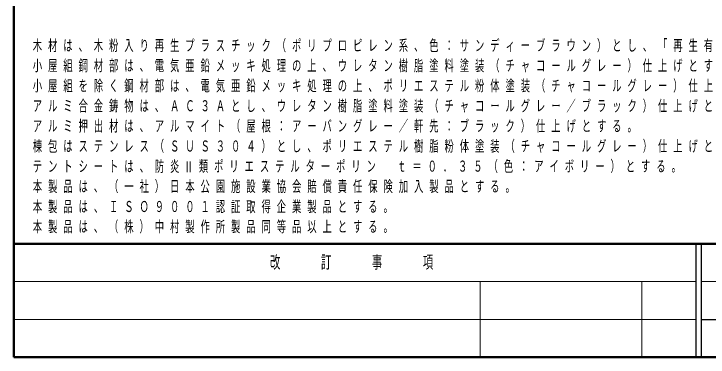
# Model space of a CAD drawing. Units: millimetres on the paper. Extents: x -365 to 0, y 0 to 257.
# Drawn here: x -365 to -236.2, y 0 to 63.7 of the extents above; entities that cross this region are included whole.
import ezdxf
from ezdxf.enums import TextEntityAlignment as Align

# ---------------------------------------------------------------- set-up
doc = ezdxf.new("R2010")
doc.units = ezdxf.units.MM
doc.layers.add('CLASS1', color=7, linetype='Continuous')
doc.layers.add('NAKAMURA図枠', color=7, linetype='Continuous', lineweight=13)
doc.styles.add('ＭＳ ゴシック', font='')
doc.styles.get('ＭＳ ゴシック').set_extended_font_data('MS Gothic')

msp = doc.modelspace()

# ---------------------------------------------------------------- linework, layer by layer
at = {"layer": 'NAKAMURA図枠', "lineweight": 50}
for p, q in [((-365, 257), (-365, 0)), ((-365, 21), (0, 21)), ((-365, 0), (0, 0))]:
    msp.add_line(p, q, dxfattribs=at)
at = {"layer": 'NAKAMURA図枠', "color": 211, "lineweight": 25}
for p, q in [((-238.5, 21), (-238.5, 0)), ((-237.5, 21), (-237.5, 0)), ((-237.5, 7), (0, 7))]:
    msp.add_line(p, q, dxfattribs=at)
at = {"layer": 'NAKAMURA図枠'}
for p, q in [((-365, 14), (-238.5, 14)), ((-278.5, 14), (-278.5, 0)), ((-248.5, 14), (-248.5, 0)), ((-237.5, 14), (-182.5, 14)), ((-365, 7), (-238.5, 7))]:
    msp.add_line(p, q, dxfattribs=at)

# ---------------------------------------------------------------- texts
at = {"layer": 'CLASS1', "style": 'ＭＳ ゴシック', "width": 0.65}
msp.add_text('Ⅱ', height=2.053, dxfattribs=at).set_placement((-333.491, 35.289), align=Align.MIDDLE_LEFT)
at = {"layer": 'CLASS1', "char_height": 2.053, "attachment_point": 4, "style": 'ＭＳ ゴシック'}
for s, insert in [('\\T1.64;\\W0.6;木材は、木粉入り再生プラスチック（ポリプロピレン系、色：サンディーブラウン）とし、「再生有機系建材認定基準」適合品とする。', (-361.491, 57.689)), ('\\T1.64;\\W0.6;小屋組鋼材部は、電気亜鉛メッキ処理の上、ウレタン樹脂塗料塗装（チャコールグレー）仕上げとする。', (-361.491, 53.955)), ('\\T1.64;\\W0.6;小屋組を除く鋼材部は、電気亜鉛メッキ処理の上、ポリエステル粉体塗装（チャコールグレー）仕上げとする。', (-361.491, 50.222)), ('\\T1.64;\\W0.6;アルミ合金鋳物は、ＡＣ３Ａとし、ウレタン樹脂塗料塗装（チャコールグレー／ブラック）仕上げとする。', (-361.491, 46.489)), ('\\T1.64;\\W0.6;アルミ押出材は、アルマイト（屋根：アーバングレー／軒先：ブラック）仕上げとする。', (-361.491, 42.755)), ('\\T1.64;\\W0.6;棟包はステンレス（ＳＵＳ３０４）とし、ポリエステル樹脂粉体塗装（チャコールグレー）仕上げとする。', (-361.491, 39.022)), ('\\T1.64;\\W0.6;テントシートは、防炎', (-361.491, 35.289)), ('\\T1.64;\\W0.6;類ポリエステルターポリン\u3000ｔ＝０．３５（色：アイボリー）とする。', (-330.691, 35.289)), ('\\T1.64;\\W0.6;本製品は、（一社）日本公園施設業協会賠償責任保険加入製品とする。', (-361.491, 31.555)), ('\\T1.64;\\W0.6;本製品は、ＩＳＯ９００１認証取得企業製品とする。', (-361.491, 27.822)), ('\\T1.64;\\W0.6;本製品は、（株）中村製作所製品同等品以上とする。', (-361.491, 24.089))]:
    msp.add_mtext(s, dxfattribs=dict(at, insert=insert))
at = {"layer": 'NAKAMURA図枠', "color": 4, "insert": (-301.75, 17.5), "char_height": 2.346, "attachment_point": 5, "style": 'ＭＳ ゴシック'}
msp.add_mtext('\\T1.64;\\W0.6;改\u3000\u3000訂\u3000\u3000事\u3000\u3000項', dxfattribs=at)

doc.saveas('drawing.dxf')
